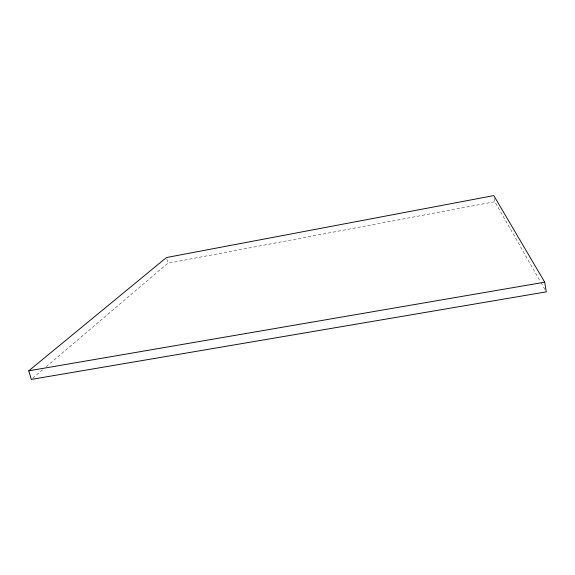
<?xml version="1.0" encoding="UTF-8"?>
<svg xmlns="http://www.w3.org/2000/svg" width="575" height="575" viewBox="0 0 575 575"><rect width="100%" height="100%" fill="white"/><g stroke="black" fill="none" stroke-linecap="round" stroke-linejoin="round"><path stroke-width="0.43" stroke-dasharray="2.88 2.16" d="M32.653 378.242L42.895 369.531M46.309 366.627L167.864 263.213L494.823 201.71L540.486 281.757M540.931 282.533L544.92 289.527M166.843 259.167L167.864 263.213M494.241 198.217L494.823 201.71"/><path stroke-width="0.86" d="M28.75 370.817L166.434 257.55L493.796 195.593L544.712 282.174L546.25 291.863L31.287 379.407L28.75 370.817L544.712 282.174"/></g></svg>
